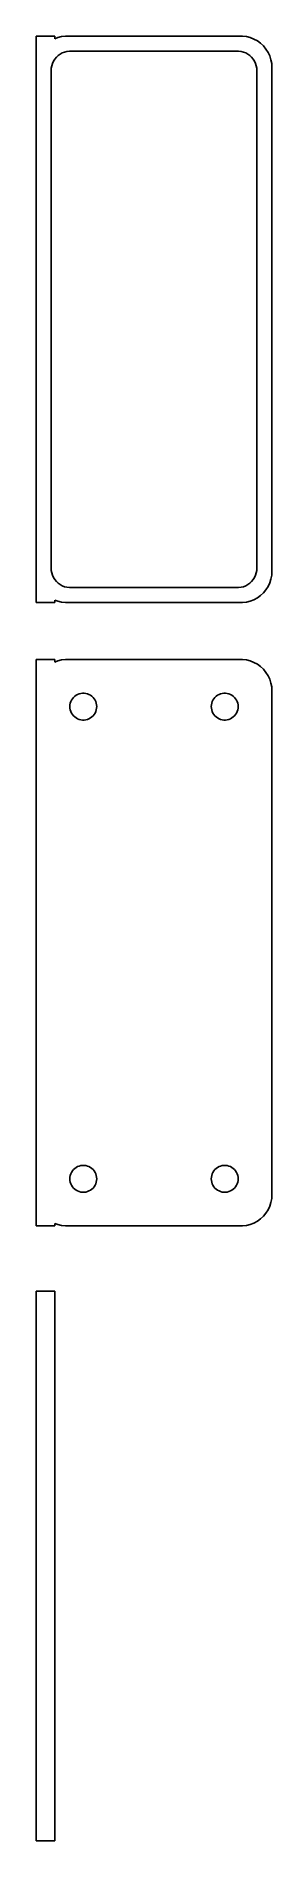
# Model space of a CAD drawing. Header units: metres. Extents: x -19 to 19, y 55 to 342.
import ezdxf

# ---------------------------------------------------------------- set-up
doc = ezdxf.new("R2010")
doc.units = ezdxf.units.M

msp = doc.modelspace()

# ---------------------------------------------------------------- linework, layer by layer
for p, q in [((-15.75, 341.99), (-18.75, 341.99)), ((-18.75, 341.99), (-18.75, 252.01)), ((-15.75, 341.575), (-15.75, 341.99)), ((-15.2951, 341.755), (-15.75, 341.575)), ((-14.6869, 341.911), (-15.2951, 341.755)), ((-14.0639, 341.99), (-14.6869, 341.911)), ((14.0639, 341.99), (-14.0639, 341.99)), ((14.6869, 341.911), (14.0639, 341.99)), ((15.2951, 341.755), (14.6869, 341.911)), ((15.8789, 341.524), (15.2951, 341.755)), ((16.4291, 341.222), (15.8789, 341.524)), ((16.9371, 340.853), (16.4291, 341.222)), ((-15.9779, 338), (-15.7684, 338.33)), ((-15.7684, 338.33), (-15.5192, 338.631)), ((-15.5192, 338.631), (-15.2342, 338.899)), ((-15.2342, 338.899), (-14.918, 339.128)), ((-14.918, 339.128), (-14.5754, 339.317)), ((-14.5754, 339.317), (-14.2119, 339.461)), ((-14.2119, 339.461), (-13.8333, 339.558)), ((-13.8333, 339.558), (-13.4454, 339.607)), ((-13.4454, 339.607), (13.4454, 339.607)), ((13.4454, 339.607), (13.8333, 339.558)), ((13.8333, 339.558), (14.2119, 339.461)), ((14.2119, 339.461), (14.5754, 339.317)), ((14.5754, 339.317), (14.918, 339.128)), ((14.918, 339.128), (15.2342, 338.899)), ((15.2342, 338.899), (15.5192, 338.631)), ((15.5192, 338.631), (15.7684, 338.33)), ((15.7684, 338.33), (15.9779, 338)), ((17.3948, 340.423), (16.9371, 340.853)), ((17.7951, 339.939), (17.3948, 340.423)), ((18.1315, 339.409), (17.7951, 339.939)), ((18.3989, 338.841), (18.1315, 339.409)), ((18.5929, 338.243), (18.3989, 338.841)), ((18.7106, 337.627), (18.5929, 338.243)), ((-16.3629, 336.5), (-16.3384, 336.89)), ((-16.3629, 257.5), (-16.3629, 336.5)), ((-16.3384, 336.89), (-16.2651, 337.274)), ((-16.2651, 337.274), (-16.1443, 337.646)), ((-16.1443, 337.646), (-15.9779, 338)), ((15.9779, 338), (16.1443, 337.646)), ((16.1443, 337.646), (16.2651, 337.274)), ((16.2651, 337.274), (16.3384, 336.89)), ((16.3384, 336.89), (16.3629, 336.5)), ((16.3629, 336.5), (16.3629, 257.5)), ((18.75, 337), (18.7106, 337.627)), ((18.75, 257), (18.75, 337)), ((-16.3384, 257.11), (-16.3629, 257.5)), ((-16.2651, 256.726), (-16.3384, 257.11)), ((-16.1443, 256.354), (-16.2651, 256.726)), ((-15.9779, 256), (-16.1443, 256.354)), ((-15.7684, 255.67), (-15.9779, 256)), ((-15.5192, 255.369), (-15.7684, 255.67)), ((-15.2342, 255.101), (-15.5192, 255.369)), ((15.5192, 255.369), (15.2342, 255.101)), ((15.7684, 255.67), (15.5192, 255.369)), ((15.9779, 256), (15.7684, 255.67)), ((16.1443, 256.354), (15.9779, 256)), ((16.2651, 256.726), (16.1443, 256.354)), ((16.3384, 257.11), (16.2651, 256.726)), ((16.3629, 257.5), (16.3384, 257.11)), ((18.1315, 254.591), (18.3989, 255.159)), ((18.3989, 255.159), (18.5929, 255.757)), ((18.5929, 255.757), (18.7106, 256.373)), ((18.7106, 256.373), (18.75, 257)), ((-15.75, 252.425), (-15.2951, 252.245)), ((-15.75, 252.01), (-15.75, 252.425)), ((-14.918, 254.872), (-15.2342, 255.101)), ((-14.5754, 254.683), (-14.918, 254.872)), ((-14.2119, 254.539), (-14.5754, 254.683)), ((-13.8333, 254.442), (-14.2119, 254.539)), ((-13.4454, 254.393), (-13.8333, 254.442)), ((13.4454, 254.393), (-13.4454, 254.393)), ((13.8333, 254.442), (13.4454, 254.393)), ((14.2119, 254.539), (13.8333, 254.442)), ((14.5754, 254.683), (14.2119, 254.539)), ((14.918, 254.872), (14.5754, 254.683)), ((15.2342, 255.101), (14.918, 254.872)), ((15.2951, 252.245), (15.8789, 252.476)), ((15.8789, 252.476), (16.4291, 252.778)), ((16.4291, 252.778), (16.9371, 253.147)), ((16.9371, 253.147), (17.3948, 253.577)), ((17.3948, 253.577), (17.7951, 254.061)), ((17.7951, 254.061), (18.1315, 254.591)), ((-18.75, 252.01), (-15.75, 252.01)), ((-15.2951, 252.245), (-14.6869, 252.089)), ((-14.6869, 252.089), (-14.0639, 252.01)), ((-14.0639, 252.01), (14.0639, 252.01)), ((14.0639, 252.01), (14.6869, 252.089)), ((14.6869, 252.089), (15.2951, 252.245)), ((-15.75, 242.979), (-18.75, 242.979)), ((-18.75, 242.979), (-18.75, 153.021)), ((-15.75, 242.575), (-15.75, 242.979)), ((-15.2951, 242.755), (-15.75, 242.575)), ((-14.6869, 242.911), (-15.2951, 242.755)), ((-14.0639, 242.99), (-14.6869, 242.911)), ((14.0639, 242.99), (-14.0639, 242.99)), ((14.6869, 242.911), (14.0639, 242.99)), ((15.2951, 242.755), (14.6869, 242.911)), ((15.8789, 242.524), (15.2951, 242.755)), ((16.4291, 242.222), (15.8789, 242.524)), ((16.9371, 241.853), (16.4291, 242.222)), ((17.3948, 241.423), (16.9371, 241.853)), ((17.7951, 240.939), (17.3948, 241.423)), ((18.1315, 240.409), (17.7951, 240.939)), ((18.3989, 239.841), (18.1315, 240.409)), ((18.5929, 239.243), (18.3989, 239.841)), ((18.7106, 238.627), (18.5929, 239.243)), ((18.75, 238), (18.7106, 238.627)), ((18.75, 158), (18.75, 238)), ((-13.3853, 235.5), (-13.3685, 235.768)), ((-13.3685, 235.232), (-13.3853, 235.5)), ((-13.3685, 235.768), (-13.3182, 236.031)), ((-13.3182, 234.969), (-13.3685, 235.232)), ((-13.3182, 236.031), (-13.2353, 236.286)), ((-13.2353, 236.286), (-13.1212, 236.529)), ((-13.1212, 236.529), (-12.9775, 236.755)), ((-12.9775, 236.755), (-12.8065, 236.962)), ((-12.8065, 236.962), (-12.6111, 237.145)), ((-12.6111, 237.145), (-12.3941, 237.303)), ((-12.3941, 237.303), (-12.1591, 237.432)), ((-12.1591, 237.432), (-11.9098, 237.531)), ((-11.9098, 237.531), (-11.6501, 237.597)), ((-11.6501, 237.597), (-11.3841, 237.631)), ((-11.3841, 237.631), (-11.1159, 237.631)), ((-11.1159, 237.631), (-10.8499, 237.597)), ((-10.8499, 237.597), (-10.5901, 237.531)), ((-10.5901, 237.531), (-10.3408, 237.432)), ((-10.3408, 237.432), (-10.1059, 237.303)), ((-10.1059, 237.303), (-9.8889, 237.145)), ((-9.8889, 237.145), (-9.69344, 236.962)), ((-9.69344, 236.962), (-9.52251, 236.755)), ((-9.52251, 236.755), (-9.37881, 236.529)), ((-9.37881, 236.529), (-9.26465, 236.286)), ((-9.26465, 236.286), (-9.18178, 236.031)), ((-9.18178, 236.031), (-9.13153, 235.768)), ((-9.13153, 235.232), (-9.18178, 234.969)), ((-9.13153, 235.768), (-9.1147, 235.5)), ((-9.1147, 235.5), (-9.13153, 235.232)), ((9.1147, 235.5), (9.13153, 235.768)), ((9.13153, 235.232), (9.1147, 235.5)), ((9.13153, 235.768), (9.18178, 236.031)), ((9.18178, 234.969), (9.13153, 235.232)), ((9.18178, 236.031), (9.26465, 236.286)), ((9.26465, 236.286), (9.37881, 236.529)), ((9.37881, 236.529), (9.52251, 236.755)), ((9.52251, 236.755), (9.69344, 236.962)), ((9.69344, 236.962), (9.8889, 237.145)), ((9.8889, 237.145), (10.1059, 237.303)), ((10.1059, 237.303), (10.3408, 237.432)), ((10.3408, 237.432), (10.5901, 237.531)), ((10.5901, 237.531), (10.8499, 237.597)), ((10.8499, 237.597), (11.1159, 237.631)), ((11.1159, 237.631), (11.3841, 237.631)), ((11.3841, 237.631), (11.6501, 237.597)), ((11.6501, 237.597), (11.9098, 237.531)), ((11.9098, 237.531), (12.1591, 237.432)), ((12.1591, 237.432), (12.3941, 237.303)), ((12.3941, 237.303), (12.6111, 237.145)), ((12.6111, 237.145), (12.8065, 236.962)), ((12.8065, 236.962), (12.9775, 236.755)), ((12.9775, 236.755), (13.1212, 236.529)), ((13.1212, 236.529), (13.2353, 236.286)), ((13.2353, 236.286), (13.3182, 236.031)), ((13.3182, 236.031), (13.3685, 235.768)), ((13.3685, 235.232), (13.3182, 234.969)), ((13.3685, 235.768), (13.3853, 235.5)), ((13.3853, 235.5), (13.3685, 235.232)), ((-13.2353, 234.714), (-13.3182, 234.969)), ((-13.1212, 234.471), (-13.2353, 234.714)), ((-12.9775, 234.245), (-13.1212, 234.471)), ((-12.8065, 234.038), (-12.9775, 234.245)), ((-12.6111, 233.855), (-12.8065, 234.038)), ((-12.3941, 233.697), (-12.6111, 233.855)), ((-12.1591, 233.568), (-12.3941, 233.697)), ((-11.9098, 233.469), (-12.1591, 233.568)), ((-11.6501, 233.403), (-11.9098, 233.469)), ((-11.3841, 233.369), (-11.6501, 233.403)), ((-11.1159, 233.369), (-11.3841, 233.369)), ((-10.8499, 233.403), (-11.1159, 233.369)), ((-10.5901, 233.469), (-10.8499, 233.403)), ((-10.3408, 233.568), (-10.5901, 233.469)), ((-10.1059, 233.697), (-10.3408, 233.568)), ((-9.8889, 233.855), (-10.1059, 233.697)), ((-9.69344, 234.038), (-9.8889, 233.855)), ((-9.52251, 234.245), (-9.69344, 234.038)), ((-9.37881, 234.471), (-9.52251, 234.245)), ((-9.26465, 234.714), (-9.37881, 234.471)), ((-9.18178, 234.969), (-9.26465, 234.714)), ((9.26465, 234.714), (9.18178, 234.969)), ((9.37881, 234.471), (9.26465, 234.714)), ((9.52251, 234.245), (9.37881, 234.471)), ((9.69344, 234.038), (9.52251, 234.245)), ((9.8889, 233.855), (9.69344, 234.038)), ((10.1059, 233.697), (9.8889, 233.855)), ((10.3408, 233.568), (10.1059, 233.697)), ((10.5901, 233.469), (10.3408, 233.568)), ((10.8499, 233.403), (10.5901, 233.469)), ((11.1159, 233.369), (10.8499, 233.403)), ((11.3841, 233.369), (11.1159, 233.369)), ((11.6501, 233.403), (11.3841, 233.369)), ((11.9098, 233.469), (11.6501, 233.403)), ((12.1591, 233.568), (11.9098, 233.469)), ((12.3941, 233.697), (12.1591, 233.568)), ((12.6111, 233.855), (12.3941, 233.697)), ((12.8065, 234.038), (12.6111, 233.855)), ((12.9775, 234.245), (12.8065, 234.038)), ((13.1212, 234.471), (12.9775, 234.245)), ((13.2353, 234.714), (13.1212, 234.471)), ((13.3182, 234.969), (13.2353, 234.714)), ((-13.3853, 160.5), (-13.3685, 160.768)), ((-13.3685, 160.768), (-13.3182, 161.031)), ((-13.3182, 161.031), (-13.2353, 161.286)), ((-13.2353, 161.286), (-13.1212, 161.529)), ((-13.1212, 161.529), (-12.9775, 161.755)), ((-12.9775, 161.755), (-12.8065, 161.962)), ((-12.8065, 161.962), (-12.6111, 162.145)), ((-12.6111, 162.145), (-12.3941, 162.303)), ((-12.3941, 162.303), (-12.1591, 162.432)), ((-12.1591, 162.432), (-11.9098, 162.531)), ((-11.9098, 162.531), (-11.6501, 162.597)), ((-11.6501, 162.597), (-11.3841, 162.631)), ((-11.3841, 162.631), (-11.1159, 162.631)), ((-11.1159, 162.631), (-10.8499, 162.597)), ((-10.8499, 162.597), (-10.5901, 162.531)), ((-10.5901, 162.531), (-10.3408, 162.432)), ((-10.3408, 162.432), (-10.1059, 162.303)), ((-10.1059, 162.303), (-9.8889, 162.145)), ((-9.8889, 162.145), (-9.69344, 161.962)), ((-9.69344, 161.962), (-9.52251, 161.755)), ((-9.52251, 161.755), (-9.37881, 161.529)), ((-9.37881, 161.529), (-9.26465, 161.286)), ((-9.26465, 161.286), (-9.18178, 161.031)), ((-9.18178, 161.031), (-9.13153, 160.768)), ((-9.13153, 160.768), (-9.1147, 160.5)), ((9.1147, 160.5), (9.13153, 160.768)), ((9.13153, 160.768), (9.18178, 161.031)), ((9.18178, 161.031), (9.26465, 161.286)), ((9.26465, 161.286), (9.37881, 161.529)), ((9.37881, 161.529), (9.52251, 161.755)), ((9.52251, 161.755), (9.69344, 161.962)), ((9.69344, 161.962), (9.8889, 162.145)), ((9.8889, 162.145), (10.1059, 162.303)), ((10.1059, 162.303), (10.3408, 162.432)), ((10.3408, 162.432), (10.5901, 162.531)), ((10.5901, 162.531), (10.8499, 162.597)), ((10.8499, 162.597), (11.1159, 162.631)), ((11.1159, 162.631), (11.3841, 162.631)), ((11.3841, 162.631), (11.6501, 162.597)), ((11.6501, 162.597), (11.9098, 162.531)), ((11.9098, 162.531), (12.1591, 162.432)), ((12.1591, 162.432), (12.3941, 162.303)), ((12.3941, 162.303), (12.6111, 162.145)), ((12.6111, 162.145), (12.8065, 161.962)), ((12.8065, 161.962), (12.9775, 161.755)), ((12.9775, 161.755), (13.1212, 161.529)), ((13.1212, 161.529), (13.2353, 161.286)), ((13.2353, 161.286), (13.3182, 161.031)), ((13.3182, 161.031), (13.3685, 160.768)), ((13.3685, 160.768), (13.3853, 160.5)), ((-13.3685, 160.232), (-13.3853, 160.5)), ((-13.3182, 159.969), (-13.3685, 160.232)), ((-13.2353, 159.714), (-13.3182, 159.969)), ((-13.1212, 159.471), (-13.2353, 159.714)), ((-12.9775, 159.245), (-13.1212, 159.471)), ((-12.8065, 159.038), (-12.9775, 159.245)), ((-12.6111, 158.855), (-12.8065, 159.038)), ((-12.3941, 158.697), (-12.6111, 158.855)), ((-12.1591, 158.568), (-12.3941, 158.697)), ((-11.9098, 158.469), (-12.1591, 158.568)), ((-11.6501, 158.403), (-11.9098, 158.469)), ((-11.3841, 158.369), (-11.6501, 158.403)), ((-11.1159, 158.369), (-11.3841, 158.369)), ((-10.8499, 158.403), (-11.1159, 158.369)), ((-10.5901, 158.469), (-10.8499, 158.403)), ((-10.3408, 158.568), (-10.5901, 158.469)), ((-10.1059, 158.697), (-10.3408, 158.568)), ((-9.8889, 158.855), (-10.1059, 158.697)), ((-9.69344, 159.038), (-9.8889, 158.855)), ((-9.52251, 159.245), (-9.69344, 159.038)), ((-9.37881, 159.471), (-9.52251, 159.245)), ((-9.26465, 159.714), (-9.37881, 159.471)), ((-9.18178, 159.969), (-9.26465, 159.714)), ((-9.13153, 160.232), (-9.18178, 159.969)), ((-9.1147, 160.5), (-9.13153, 160.232)), ((9.13153, 160.232), (9.1147, 160.5)), ((9.18178, 159.969), (9.13153, 160.232)), ((9.26465, 159.714), (9.18178, 159.969)), ((9.37881, 159.471), (9.26465, 159.714)), ((9.52251, 159.245), (9.37881, 159.471)), ((9.69344, 159.038), (9.52251, 159.245)), ((9.8889, 158.855), (9.69344, 159.038)), ((10.1059, 158.697), (9.8889, 158.855)), ((10.3408, 158.568), (10.1059, 158.697)), ((10.5901, 158.469), (10.3408, 158.568)), ((10.8499, 158.403), (10.5901, 158.469)), ((11.1159, 158.369), (10.8499, 158.403)), ((11.3841, 158.369), (11.1159, 158.369)), ((11.6501, 158.403), (11.3841, 158.369)), ((11.9098, 158.469), (11.6501, 158.403)), ((12.1591, 158.568), (11.9098, 158.469)), ((12.3941, 158.697), (12.1591, 158.568)), ((12.6111, 158.855), (12.3941, 158.697)), ((12.8065, 159.038), (12.6111, 158.855)), ((12.9775, 159.245), (12.8065, 159.038)), ((13.1212, 159.471), (12.9775, 159.245)), ((13.2353, 159.714), (13.1212, 159.471)), ((13.3182, 159.969), (13.2353, 159.714)), ((13.3685, 160.232), (13.3182, 159.969)), ((13.3853, 160.5), (13.3685, 160.232)), ((18.7106, 157.373), (18.75, 158)), ((17.3948, 154.577), (17.7951, 155.061)), ((17.7951, 155.061), (18.1315, 155.591)), ((18.1315, 155.591), (18.3989, 156.159)), ((18.3989, 156.159), (18.5929, 156.757)), ((18.5929, 156.757), (18.7106, 157.373)), ((-18.75, 153.021), (-15.75, 153.021)), ((-15.75, 153.021), (-15.75, 153.425)), ((-15.75, 153.425), (-15.2951, 153.245)), ((-15.2951, 153.245), (-14.6869, 153.089)), ((-14.6869, 153.089), (-14.0639, 153.01)), ((-14.0639, 153.01), (14.0639, 153.01)), ((14.0639, 153.01), (14.6869, 153.089)), ((14.6869, 153.089), (15.2951, 153.245)), ((15.2951, 153.245), (15.8789, 153.476)), ((15.8789, 153.476), (16.4291, 153.778)), ((16.4291, 153.778), (16.9371, 154.147)), ((16.9371, 154.147), (17.3948, 154.577)), ((-15.75, 142.653), (-18.75, 142.653)), ((-18.75, 142.653), (-18.75, 55.3474)), ((-15.75, 55.3474), (-15.75, 142.653)), ((-18.75, 55.3474), (-15.75, 55.3474))]:
    msp.add_line(p, q)

doc.saveas('drawing.dxf')
